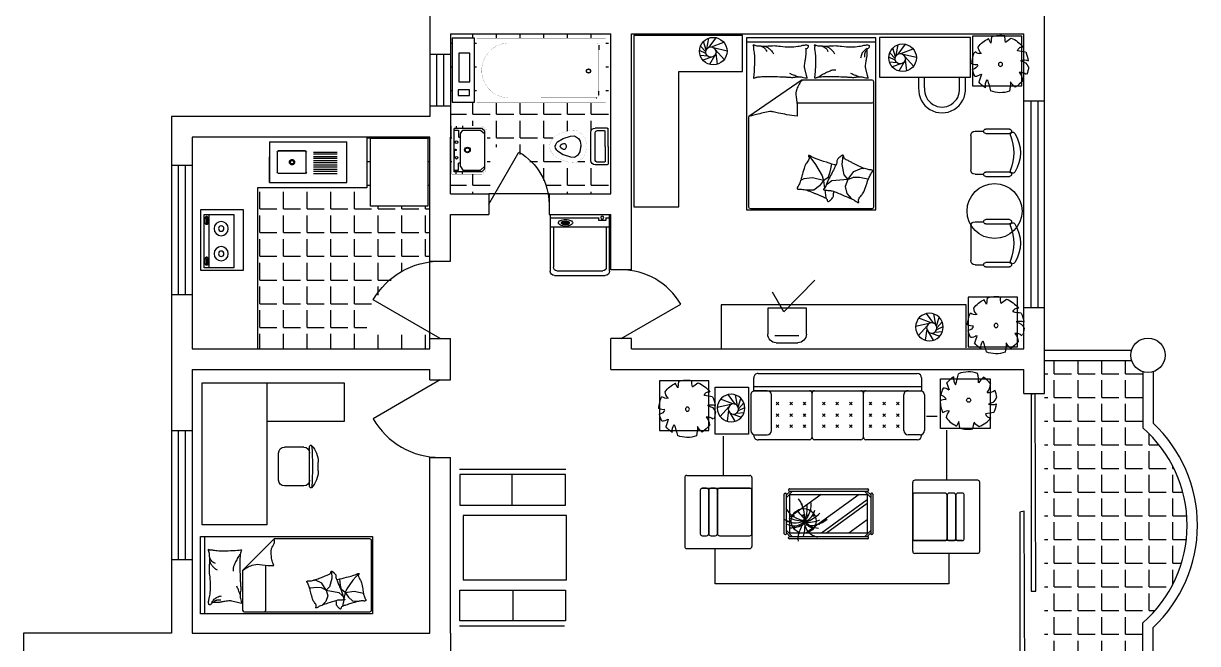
# Model space of a CAD drawing. Header units: millimetres. Extents: x 1155 to 52400, y 456 to 37454.
# Drawn here: x 38765 to 52400, y 10236 to 17436 of the extents above; entities that cross this region are included whole.
import ezdxf
from ezdxf.enums import TextEntityAlignment as Align

# ---------------------------------------------------------------- set-up
doc = ezdxf.new("R2010")
doc.units = ezdxf.units.MM
doc.linetypes.add('HIDDEN', pattern=[7.5, 5, -2.5])
for name, color, linetype in [('PUB_WINDW', 7, 'Continuous'), ('STAIR', 2, 'Continuous'), ('TOTHER', 7, 'Continuous'), ('WALL', 255, 'Continuous'), ('WINDOW', 2, 'Continuous')]:
    doc.layers.add(name, color=color, linetype=linetype)
doc.styles.add('DIM_FONT', font='SIMPLEX', dxfattribs={"width": 0.8})
doc.styles.add('SIMPLEX', font='SIMPLEX.SHX')
doc.styles.get("Standard").update_dxf_attribs({"font": 'arial.ttf'})

# ---------------------------------------------------------------- blocks, each defined once
blk = doc.blocks.new('_DBLK')
blk.add_line((-0.5, 0), (0, -0.866))
blk.add_arc((-0.5, 0), 1, 300, 0)
at = {"style": 'SIMPLEX', "flags": 9}
blk.add_attdef('A', text='', height=1, dxfattribs=at).set_placement((0, 1.5), align=Align.MIDDLE)
blk = doc.blocks.new('M_E4')
for p, q in [((670, -80), (670, -137)), ((670, -86), (670, -97)), ((670, -663), (670, -614))]:
    blk.add_line(p, q)
at = {"const_width": 1.5}
for points in [[(-750, -750), (-750, 0)], [(-750, 0), (750, 0)], [(750, 0), (750, -750)], [(608, -56), (640, -56)], [(670, -90), (670, -656)], [(670, -663), (670, -655)], [(750, -750), (-750, -750)]]:
    blk.add_lwpolyline(points, dxfattribs=at)
for points in [[(-399, -56, 0.930688), (-388, -693, 0.930688)], [(670, -86, 0.414214), (640, -56, 0.414214)], [(670, -90, 0.041784), (670, -85, 0.412615)], [(640, -693, 0.414214), (670, -663, 0.414214)]]:
    blk.add_lwpolyline(points, format="xyb", dxfattribs=at)
at = {"const_width": 1.5, "flags": 128}
for points in [[(-399, -56), (608, -56)], [(-399, -694), (645, -692)]]:
    blk.add_lwpolyline(points, dxfattribs=at)
for radius in [25, 23]:
    blk.add_circle((550, -381), radius)
blk.add_arc((640, -663), 30, 270, 280.176)
at = {"width": 0.8, "flags": 9}
for tag in ['XSIZE', 'YSIZE']:
    blk.add_attdef(tag, (0, 0), '', height=0.5, dxfattribs=at)
blk = doc.blocks.new('M_C20')
at = {"linetype": 'Continuous'}
for p, q in [((-636, 913), (584, 913)), ((-14, 851), (-14, 502)), ((-26, -493), (-26, -842)), ((-636, -904), (596, -904))]:
    blk.add_line(p, q, dxfattribs=at)
for points in [[(-633, 856), (-633, 500), (592, 500), (592, 856)], [(-593, -368), (-593, 382), (607, 382), (607, -368)], [(-633, -842), (-633, -487), (592, -487), (592, -842)]]:
    blk.add_lwpolyline(points, close=True, dxfattribs=at)
at = {"width": 0.8, "flags": 9}
for tag in ['XSIZE', 'YSIZE']:
    blk.add_attdef(tag, (0, 0), '', height=0.5, dxfattribs=at)
blk = doc.blocks.new('M_C55HKH')
for p, q in [((0, -52), (900, -52)), ((26, -509), (26, -1968)), ((503, -489), (46, -489)), ((503, -489), (872, -858)), ((46, -761), (564, -761)), ((872, -1968), (872, -858)), ((299, -1273), (295, -1270)), ((307, -1352), (299, -1273)), ((305, -1407), (307, -1352)), ((357, -1410), (393, -1337)), ((393, -1337), (392, -1318)), ((146, -1456), (100, -1409)), ((211, -1478), (146, -1456)), ((278, -1459), (211, -1478)), ((278, -1459), (251, -1606)), ((278, -1459), (305, -1407)), ((278, -1459), (357, -1410)), ((317, -1498), (278, -1459)), ((412, -1527), (317, -1498)), ((251, -1606), (219, -1643)), ((286, -1639), (333, -1628)), ((333, -1628), (405, -1618)), ((495, -1523), (412, -1527)), ((163, -1664), (89, -1649)), ((154, -1766), (147, -1841)), ((196, -1718), (154, -1766)), ((249, -1682), (175, -1667)), ((249, -1682), (196, -1718)), ((219, -1643), (211, -1652)), ((249, -1682), (286, -1639)), ((249, -1682), (266, -1787)), ((292, -1700), (249, -1682)), ((391, -1769), (292, -1700)), ((469, -1839), (391, -1769)), ((266, -1787), (243, -1892)), ((46, -1988), (852, -1988))]:
    blk.add_line(p, q)
blk.add_lwpolyline([(0, -2000), (0, 0), (900, 0), (900, -2000)], close=True)
for points in [[(135, -134, -0.263368), (107, -115, -0.494818), (116, -96, -0.049225), (134, -94, -0.036831), (158, -96, -0.031893), (196, -104, 0.035782), (230, -111, 0.032941), (319, -117, 0.026564), (430, -111, 0.017905), (468, -106, -0.033397), (488, -104, -0.03204), (525, -104, 0.018442), (590, -107, 0.010837), (654, -107, 0.014624), (702, -104, 0.111249), (725, -96, -0.153708), (742, -92, -0.076444), (749, -94, -0.215512), (751, -96, -0.585858), (748, -99, 0.363489), (744, -102, 0.191716), (743, -113, -0.129675), (745, -130, -0.01735), (742, -147, 0.019326), (740, -162, 0.018818), (733, -230, 0.021828), (732, -289, 0.006204), (734, -323, 0.001963), (740, -430, 0.028341), (744, -466, -0.117014), (744, -475, -0.36606), (742, -476, -0.03973), (728, -473, -0.048309), (715, -468, 0.062981), (704, -464, 0.04058), (681, -461, 0.014345), (614, -458, 0.005484), (488, -459, 0.007153), (392, -462, 0.008762), (350, -465, -0.008153), (304, -468, -0.06251), (247, -463, 0.078669), (201, -461, 0.047825), (179, -466, -0.034494), (148, -473, -0.023571), (123, -476, -0.510228), (122, -475), (129, -445), (150, -363, 0.073041), (152, -343, 0.023305), (146, -282, 0.018299), (142, -259, -0.01097), (135, -221, -0.042281), (132, -187, -0.027201), (135, -133)], [(135, -134, -0.077379), (170, -159, -0.077379), (195, -194, -0.047525), (205, -218, -0.047525), (210, -244)], [(609, -107, 0.027842), (585, -118, 0.048685), (573, -126, 0.023666), (545, -150, 0.031223), (526, -171, 0.046801), (521, -179, 0.023191), (513, -196)], [(691, -102, 0.088153), (656, -105, 0.088153), (625, -120, 0.077547), (604, -142, 0.077547), (590, -169)], [(133, -150, -0.05369), (148, -163, -0.070312), (156, -175, -0.015448), (159, -183, -0.013244), (163, -194, -0.082127), (166, -212, -0.064164), (163, -235)], [(695, -462, 0.016108), (656, -436, 0.024599), (629, -421, 0.009477), (580, -397, 0.015937), (550, -385, 0.072521), (534, -381, 0.033339), (498, -381)], [(225, -460, 0.009729), (253, -451, 0.009729), (280, -441, 0.007971), (301, -432, 0.007971), (323, -423)], [(503, -489, -0.085272), (566, -599, -0.124044), (575, -686), (562, -782), (563, -854)], [(563, -854, -0.027362), (602, -838, -0.040834), (629, -830, -0.038441), (717, -821, -0.076528), (761, -826, -0.103649), (788, -840, 0.093398), (818, -857, 0.072727), (841, -861, 0.052315), (872, -858)], [(400, -1581, 0.025626), (402, -1591, 0.0108), (426, -1697, 0.00456), (445, -1769, 0.01125), (454, -1797, 0.069394), (462, -1813, -0.079756), (468, -1827, -0.106399), (469, -1839, -0.328642), (466, -1842, -0.299547), (461, -1840, 0.189917), (454, -1835, 0.033518), (446, -1833, 0.075627), (442, -1833, 0.053489), (436, -1835, 0.017838), (418, -1843, 0.038394), (397, -1855, -0.059529), (384, -1862, -0.035943), (362, -1869, -0.011245), (291, -1884, -0.006203), (259, -1889, 0.010783), (241, -1893, 0.019485), (230, -1895, 0.005062), (188, -1908, 0.101392), (167, -1919, -0.223768), (156, -1922, -0.25558), (153, -1920, -0.081563), (150, -1907, -0.071805), (151, -1893, 0.069985), (152, -1879, 0.03546), (145, -1831, 0.029432), (130, -1774, 0.001554), (121, -1746, -0.00152), (112, -1718, -0.004735), (102, -1689, 0.00382), (91, -1653, 0.296001), (66, -1634, -0.649774), (61, -1616, -0.02319), (65, -1613, 0.0288), (68, -1610, 0.005727), (73, -1605, -0.004358), (80, -1599, -0.027528), (94, -1586, -0.046214), (104, -1580, -0.194121), (117, -1579, 0.133719), (137, -1580, 0.005779), (155, -1575, 0.008882)]]:
    blk.add_lwpolyline(points, format="xyb")
blk.add_lwpolyline([(345, -1251, 0.101392), (366, -1238, -0.223768), (377, -1234, -0.25558), (380, -1236, -0.081563), (384, -1249, -0.071805), (384, -1263, 0.069985), (384, -1277, 0.03546), (394, -1324, 0.029432), (414, -1380, 0.001554), (425, -1407, -0.00152), (437, -1434, -0.004735), (448, -1462, 0.00382), (462, -1497, 0.296001), (488, -1515, -0.649774), (495, -1532, -0.02319), (491, -1536, 0.0288), (488, -1539, 0.005727), (484, -1544, -0.004358), (478, -1551, -0.027528), (464, -1564, -0.046214), (455, -1571, -0.194121), (442, -1573, 0.133719), (422, -1574, 0.011505), (387, -1586, 0.008882), (343, -1604, 0.012426), (286, -1629, -0.033612), (264, -1637), (218, -1652), (182, -1663, 0.224341), (170, -1674, -0.722772), (163, -1673, -0.103513), (163, -1670, 0.053465), (163, -1664, 0.030109), (161, -1646, -0.031436), (159, -1628, -0.05324), (160, -1616, 0.05518), (161, -1604, 0.056271), (157, -1583, 0.0108), (124, -1480, 0.00456), (100, -1409, 0.01125), (89, -1381, 0.069394), (80, -1366, -0.079756), (73, -1353, -0.106399), (71, -1341, -0.328642), (74, -1338, -0.299547), (79, -1340, 0.189917), (86, -1344, 0.033518), (94, -1345, 0.075627), (98, -1345, 0.053489), (104, -1343, 0.017838), (122, -1333, 0.038394), (141, -1319, -0.059529), (154, -1311, -0.035943), (175, -1303, -0.011245), (245, -1283, -0.006203), (276, -1275, 0.010783), (295, -1270, 0.019485), (305, -1266, 0.005062)], format="xyb", close=True)
for centre, start, end in [((46, -509), 90, 180), ((46, -741), 180, 270), ((46, -1968), 180, 270), ((852, -1968), 270, 0)]:
    blk.add_arc(centre, 20, start, end)
at = {"style": 'DIM_FONT', "width": 0.8, "flags": 9}
for tag in ['XSIZE', 'YSIZE']:
    blk.add_attdef(tag, (0, 0), '', height=0.5, dxfattribs=at)
blk = doc.blocks.new('M_C36OAK')
for p, q in [((-447, 1650), (-447, 750)), ((3, 1650), (-447, 1650)), ((3, 750), (3, 1650)), ((-1199, 1247), (-739, 1247)), ((-1019, 1347), (-920, 1347)), ((-1194, 1180), (-1194, 955)), ((-744, 1180), (-744, 955)), ((-1127, 887), (-812, 887)), ((-1647, 750), (-1647, 0)), ((3, 750), (-1647, 750)), ((3, 0), (3, 750)), ((-1647, 0), (3, 0))]:
    blk.add_line(p, q)
for centre, radius, start, end in [((-1208, 1263), 10, 130.7265, 202.67), ((-1199, 1267), 20, 202.67, 270), ((-1009, 1032), 316, 91.7651, 130.7265), ((-969, -1431), 2713, 84.8023, 95.1977), ((-1127, 1180), 67.5, 90, 180), ((-929, 1032), 316, 49.2735, 88.2349), ((-812, 1180), 67.5, 0, 90), ((-739, 1267), 20, 270, 337.33), ((-730, 1263), 10, 337.33, 49.2735), ((-1127, 955), 67.5, 180, 270), ((-812, 955), 67.5, 270, 0)]:
    blk.add_arc(centre, radius, start, end)
at = {"width": 0.8, "flags": 9}
for tag in ['XSIZE', 'YSIZE']:
    blk.add_attdef(tag, (0, 0), '', height=0.5, dxfattribs=at)
blk = doc.blocks.new('_WBLK')
for p, q in [((-0.5, 0.5), (0.5, 0.5)), ((0.5, 0.1667), (-0.5, 0.1667)), ((0.5, -0.1667), (-0.5, -0.1667)), ((-0.5, -0.5), (0.5, -0.5))]:
    blk.add_line(p, q)
at = {"style": 'SIMPLEX', "flags": 9}
blk.add_attdef('A', text='', height=1, dxfattribs=at).set_placement((0, 1.5), align=Align.MIDDLE)
blk = doc.blocks.new('M_E19')
for p, q in [((-323, -113), (-323, -456)), ((299, -113), (-323, -113)), ((299, -456), (299, -113)), ((-323, -400), (299, -400)), ((-323, -456), (299, -456)), ((-291, -422), (-291, -434)), ((-216, -432), (-280, -432)), ((-280, -432), (-280, -448)), ((-280, -448), (-216, -448)), ((-216, -448), (-216, -432)), ((-199, -423), (-199, -434)), ((182, -422), (182, -434)), ((193, -432), (193, -448)), ((257, -432), (193, -432)), ((193, -448), (257, -448)), ((257, -448), (257, -432)), ((274, -423), (274, -434))]:
    blk.add_line(p, q)
for points in [[(-199, -423, 0.259034), (-201, -420, 0.076276), (-213, -415, 0.036515), (-226, -412, 0.026615), (-245, -411, 0.026615), (-264, -412, 0.036515), (-277, -415, 0.076276), (-289, -420, 0.259034), (-291, -423, 0.078462), (-291, -424, 0.056762)], [(-199, -434, 0.259034), (-201, -430, 0.076276), (-213, -425, 0.036515), (-226, -423, 0.026615), (-245, -422, 0.026615), (-264, -423, 0.036515), (-277, -425, 0.076276), (-289, -430, 0.259034), (-291, -434, 0.259034), (-289, -437, 0.056762), (-280, -441, 0.036515)], [(-216, -443, 0.008736), (-213, -442, 0.076276), (-201, -437, 0.259034), (-199, -434, 0.259034)], [(274, -423, 0.259034), (272, -420, 0.076276), (260, -415, 0.036515), (247, -412, 0.026615), (228, -411, 0.026615), (209, -412, 0.036515), (196, -415, 0.076276), (184, -420, 0.259034), (182, -423, 0.078462), (182, -424, 0.056762)], [(274, -434, 0.259034), (272, -430, 0.076276), (260, -425, 0.036515), (247, -423, 0.026615), (228, -422, 0.026615), (209, -423, 0.036515), (196, -425, 0.076276), (184, -430, 0.259034), (182, -434, 0.259034), (184, -437, 0.056762), (193, -441, 0.036515)], [(257, -443, 0.008736), (260, -442, 0.076276), (272, -437, 0.259034), (274, -434, 0.259034)]]:
    blk.add_lwpolyline(points, format="xyb")
at = {"layer": 'TOTHER', "linetype": 'Continuous'}
for p, q in [((-350, 0), (350, 0)), ((-350, -500), (-350, 0)), ((350, 0), (350, -500)), ((350, -500), (-350, -500))]:
    blk.add_line(p, q, dxfattribs=at)
for centre, radius in [((-158, -259), 82.5), ((-158, -259), 31.6), ((134, -259), 82.5), ((134, -259), 31.6)]:
    blk.add_circle(centre, radius, dxfattribs=at)
at = {"width": 0.8, "flags": 9}
for tag in ['XSIZE', 'YSIZE']:
    blk.add_attdef(tag, (0, 0), '', height=0.5, dxfattribs=at)
blk = doc.blocks.new('M_E0')
for p, q in [((-279, -123), (-251, -123)), ((-277, -51), (-251, -51)), ((-251, -26), (251, -26)), ((-251, -349), (-251, -26)), ((-232, -26), (-232, -79)), ((-232, -79), (-154, -79)), ((-191, -100), (-232, -127)), ((-232, -127), (-232, -335)), ((-191, -100), (189, -100)), ((-149, -84), (-149, -100)), ((0, -26), (-90, -26)), ((-90, -26), (90, -26)), ((148, -84), (148, -100)), ((232, -79), (153, -79)), ((192, -101), (232, -127)), ((232, -26), (232, -79)), ((232, -127), (232, -335)), ((251, -349), (251, -26)), ((279, -51), (253, -51)), ((281, -123), (253, -123)), ((-221, -381), (-251, -349)), ((-232, -335), (-191, -381)), ((222, -381), (-221, -381)), ((232, -335), (191, -381)), ((222, -381), (251, -349))]:
    blk.add_line(p, q)
at = {"const_width": 1.5}
for points in [[(-280, 0), (-280, -350)], [(-280, 0), (280, 0)], [(280, 0), (280, -350)], [(-280, -350), (-230, -410)], [(280, -350), (230, -410)], [(-230, -410), (230, -410)]]:
    blk.add_lwpolyline(points, dxfattribs=at)
for centre, radius in [((-89, -56), 15), ((1, -44), 8), ((91, -54), 15), ((1, -182), 33.1), ((1, -182), 24.9)]:
    blk.add_circle(centre, radius)
for centre, start, end in [((-154, -84), 0, 90), ((153, -84), 90, 180), ((189, -105), 57.2444, 90)]:
    blk.add_arc(centre, 5, start, end)
at = {"width": 0.8, "flags": 9}
for tag in ['XSIZE', 'YSIZE']:
    blk.add_attdef(tag, (0, 0), '', height=0.5, dxfattribs=at)
blk = doc.blocks.new('M_E16')
for p, q in [((-359, -351), (-359, -119)), ((-347, -107), (-34, -107)), ((-22, -119), (-22, -351)), ((63, -103), (336, -103)), ((63, -132), (336, -132)), ((63, -153), (336, -153)), ((63, -182), (336, -182)), ((63, -203), (336, -203)), ((63, -232), (336, -232)), ((63, -253), (336, -253)), ((-34, -363), (-347, -363)), ((63, -282), (336, -282)), ((63, -303), (336, -303)), ((63, -332), (336, -332)), ((63, -353), (336, -353))]:
    blk.add_line(p, q)
for points, const_width in [([(-353, -95), (-370, -113)], 1.91), ([(-370, -357), (-370, -113)], 2), ([(-353, -95), (-28, -95)], 1.8), ([(-10, -113), (-28, -95)], 1.91), ([(-10, -113), (-10, -357)], 2), ([(-370, -357), (-353, -375)], 1.91), ([(-28, -375), (-353, -375)], 1.8), ([(-28, -375), (-10, -357)], 1.91)]:
    blk.add_lwpolyline(points, dxfattribs=dict(const_width=const_width))
for points in [[(-347, -107), (-351, -108), (-354, -110), (-357, -113), (-358, -117), (-359, -119)], [(-22, -119), (-23, -115), (-25, -111), (-28, -109), (-32, -107), (-34, -107)], [(-216, -235), (-215, -245), (-209, -255), (-202, -261), (-192, -265), (-182, -265), (-172, -261), (-164, -255), (-159, -245), (-157, -235), (-159, -225), (-164, -215), (-172, -209), (-182, -205), (-192, -205), (-202, -209), (-209, -215), (-215, -225), (-216, -235)], [(-206, -235), (-205, -242), (-201, -248), (-196, -252), (-190, -254), (-183, -254), (-177, -252), (-172, -248), (-169, -242), (-168, -235), (-169, -228), (-172, -222), (-177, -218), (-183, -215), (-190, -215), (-196, -218), (-201, -222), (-205, -228), (-206, -235)], [(-359, -351), (-358, -355), (-356, -358), (-353, -361), (-349, -363), (-347, -363)], [(-34, -363), (-30, -362), (-26, -360), (-24, -357), (-22, -353), (-22, -351)]]:
    blk.add_lwpolyline(points)
at = {"layer": 'TOTHER', "linetype": 'Continuous'}
for p, q in [((-450, 0), (450, 0)), ((-450, -471), (-450, 0)), ((450, 0), (450, -471)), ((-450, -471), (450, -471))]:
    blk.add_line(p, q, dxfattribs=at)
at = {"layer": 'TOTHER', "linetype": 'HIDDEN'}
blk.add_line((-450, 0), (-450, -300), dxfattribs=at)
at = {"width": 0.8, "flags": 9}
for tag in ['XSIZE', 'YSIZE']:
    blk.add_attdef(tag, (0, 0), '', height=0.5, dxfattribs=at)
blk = doc.blocks.new('M_C4')
for p, q in [((0, -150), (0, 150)), ((363, 169), (84, 169)), ((100, 250), (350, 250)), ((450, 150), (450, -150)), ((187, -107), (57, -336)), ((187, -107), (547, -475)), ((450, -150), (0, -150))]:
    blk.add_line(p, q)
for centre, start, end in [((100, 150), 90, 180), ((350, 150), 0, 90)]:
    blk.add_arc(centre, 100, start, end)
at = {"flags": 9}
for tag in ['XSIZE', 'YSIZE']:
    blk.add_attdef(tag, (0, 0), '', height=0.5, dxfattribs=at)
at = {"width": 0.8, "flags": 9}
for tag in ['YSIZE', 'XSIZE', 'XSIZE', 'YSIZE']:
    blk.add_attdef(tag, (225, -150), '', height=0.5, dxfattribs=at)
blk = doc.blocks.new('M_C56KIS')
for p, q in [((62, 318), (72, 242)), ((72, 242), (101, 299)), ((101, 299), (101, 299))]:
    blk.add_line(p, q)
blk.add_lwpolyline([(294, 325), (294, -275), (-306, -275), (-306, 325)], close=True)
blk.add_circle((-46, -16), 24.7)
for centre, radius, start, end in [((-46, -12), 340, 112.0103, 142.6392), ((-371, -22), 380, 45.9782, 58.5315), ((-666, 365), 570, 348.5728, 356.6649), ((-46, -12), 348, 72.0426, 98.475), ((-46, -12), 341, 37.2751, 64.8245), ((-402, 850), 718, 274.1465, 282.1238), ((-307, 139), 56.5, 8.941, 100.0107), ((82, 215), 145, 319.7203, 351.7151), ((-277, -88), 115, 97.3912, 159.6952), ((-332, -105), 143, 71.8009, 110.5991), ((-46, -12), 338, 154.3498, 173.0356), ((207, 198), 84.2, 254.8555, 310.96), ((-46, -12), 345, 0.5321, 25.5856), ((-46, -12), 342, 185.9236, 201.5277), ((-287, -214), 106, 81.8314, 131.8278), ((-119, -230), 194, 141.6582, 174.3093), ((1199, 167), 1058, 196.6397, 201.9099), ((262, -63), 99.6, 227.0454, 270.9651), ((241, 102), 125, 263.2775, 297.8128), ((333, 45), 131, 215.3868, 249.7411), ((-46, -12), 344, 334.0767, 348.9021), ((-46, -12), 333, 216.594, 237.4464), ((-456, -26), 353, 310.8536, 325.193), ((259, -243), 425, 177.9455, 193.2146), ((1320, -611), 1274, 161.2865, 167.5451), ((-13, -284), 151, 354.7323, 32.8544), ((-46, -12), 339, 302.6098, 320.6752), ((-46, -12), 346, 251.5307, 290.63)]:
    blk.add_arc(centre, radius, start, end)
at = {"style": 'DIM_FONT', "width": 0.8, "flags": 9}
for tag in ['XSIZE', 'YSIZE']:
    blk.add_attdef(tag, (0, 0), '', height=0.5, dxfattribs=at)
blk = doc.blocks.new('M_C46QQU')
for p, q in [((-975, 711), (-975, 720)), ((-958, 711), (-818, 711)), ((-925, 770), (-327, 770)), ((-298, 740), (-298, 230)), ((-269, 770), (269, 770)), ((298, 740), (298, 230)), ((327, 770), (925, 770)), ((958, 711), (818, 711)), ((975, 711), (975, 720)), ((-1008, 250), (-1008, 661)), ((-768, 661), (-768, 250)), ((-713, 627), (-683, 597)), ((-683, 627), (-713, 597)), ((-556, 627), (-526, 597)), ((-526, 627), (-556, 597)), ((-398, 627), (-368, 597)), ((-368, 627), (-398, 597)), ((-138, 627), (-168, 597)), ((-168, 627), (-138, 597)), ((20, 627), (-11, 597)), ((-11, 627), (20, 597)), ((177, 627), (147, 597)), ((147, 627), (177, 597)), ((368, 627), (398, 597)), ((398, 627), (368, 597)), ((526, 627), (556, 597)), ((556, 627), (526, 597)), ((683, 627), (713, 597)), ((713, 627), (683, 597)), ((768, 661), (768, 250)), ((1008, 250), (1008, 661)), ((-713, 500), (-683, 469)), ((-683, 500), (-713, 469)), ((-556, 500), (-526, 469)), ((-526, 500), (-556, 469)), ((-398, 500), (-368, 469)), ((-368, 500), (-398, 469)), ((-138, 500), (-168, 469)), ((-168, 500), (-138, 469)), ((20, 500), (-11, 469)), ((-11, 500), (20, 469)), ((177, 500), (147, 469)), ((147, 500), (177, 469)), ((368, 500), (398, 469)), ((398, 500), (368, 469)), ((526, 500), (556, 469)), ((556, 500), (526, 469)), ((683, 500), (713, 469)), ((713, 500), (683, 469)), ((-713, 363), (-683, 332)), ((-683, 363), (-713, 332)), ((-526, 363), (-556, 332)), ((-556, 363), (-526, 332)), ((-398, 363), (-368, 332)), ((-368, 363), (-398, 332)), ((-138, 363), (-168, 332)), ((-168, 363), (-138, 332)), ((-11, 363), (20, 332)), ((20, 363), (-11, 332)), ((177, 363), (147, 332)), ((147, 363), (177, 332)), ((368, 363), (398, 332)), ((398, 363), (368, 332)), ((556, 363), (526, 332)), ((526, 363), (556, 332)), ((683, 363), (713, 332)), ((713, 363), (683, 332)), ((-975, 50), (-975, 203)), ((975, 200), (-975, 200)), ((975, 150), (-975, 150)), ((-818, 200), (-958, 200)), ((818, 200), (958, 200)), ((975, 200), (975, 50)), ((925, 0), (-925, 0))]:
    blk.add_line(p, q)
for centre, radius, start, end in [((-958, 661), 50, 90, 180), ((-925, 720), 50, 90, 180), ((-818, 661), 50, 0, 90), ((-328, 740), 30, 360, 90), ((-268, 740), 30, 90, 180), ((268, 740), 30, 0, 90), ((328, 740), 30, 90, 180), ((818, 661), 50, 90, 180), ((925, 720), 50, 360, 90), ((958, 661), 50, 0, 90), ((-958, 250), 50, 180, 270), ((-818, 250), 50, 270, 0), ((-328, 230), 30, 270, 0), ((-268, 230), 30, 180, 270), ((268, 230), 30, 270, 360), ((328, 230), 30, 180, 270), ((818, 250), 50, 180, 270), ((958, 250), 50, 270, 0), ((-925, 50), 50, 180, 270), ((925, 50), 50, 270, 0)]:
    blk.add_arc(centre, radius, start, end)
at = {"style": 'DIM_FONT', "width": 0.8, "flags": 9}
for tag in ['XSIZE', 'YSIZE']:
    blk.add_attdef(tag, (0, 0), '', height=0.5, dxfattribs=at)
blk = doc.blocks.new('M_C57NTX')
for p, q in [((-446, 283), (-446, 278)), ((-436, 293), (473, 293)), ((483, 283), (483, 278)), ((-496, -226), (-496, 233)), ((-486, 243), (-481, 243)), ((-427, 268), (-471, 224)), ((-399, 268), (-471, 196)), ((-471, -226), (-471, 233)), ((-436, 268), (473, 268)), ((-431, 72), (-217, 228)), ((-431, -116), (43, 228)), ((-431, -159), (102, 228)), ((-336, -222), (283, 228)), ((436, 268), (509, 196)), ((465, 268), (509, 224)), ((509, 233), (509, -226)), ((524, 243), (519, 243)), ((534, 233), (534, -226)), ((106, -222), (469, 42)), ((-486, -236), (-481, -236)), ((-399, -262), (-471, -189)), ((-427, -262), (-471, -218)), ((-446, -277), (-446, -272)), ((473, -262), (-436, -262)), ((436, -262), (509, -189)), ((465, -262), (509, -218)), ((483, -277), (483, -272)), ((524, -236), (519, -236)), ((473, -287), (-436, -287))]:
    blk.add_line(p, q)
blk.add_lwpolyline([(-431, -222), (-431, 228), (469, 228), (469, -222)], close=True)
at = {"const_width": 12}
for points in [[(225, 150, 1), (237, 150, 1)], [(253, 126, 1), (265, 126, 1)], [(409, 163, 1), (421, 163, 1)], [(123, 120, 1), (135, 120, 1)], [(189, 24, 1), (201, 24, 1)], [(264, 18, 1), (276, 18, 1)], [(277, 84, 1), (289, 84, 1)], [(288, 107, 1), (300, 107, 1)], [(294, 93, 1), (306, 93, 1)], [(297, 74, 1), (309, 74, 1)], [(305, 18, 1), (317, 18, 1)], [(308, 87, 1), (320, 87, 1)], [(418, 27, 1), (430, 27, 1)], [(486, 90, 1), (498, 90, 1)], [(220, -38, 1), (232, -38, 1)], [(324, -108, 1), (336, -108, 1)]]:
    blk.add_lwpolyline(points, format="xyb", close=True, dxfattribs=at)
blk.add_circle((308, 86), 144)
for centre, radius, start, end in [((-436, 283), 10, 90, 180), ((-436, 278), 10, 180, 270), ((156, 293), 219, 342.9456, 6.4814), ((473, 283), 10, 0, 90), ((473, 278), 10, 270, 0), ((-486, 233), 10, 90, 180), ((-481, 233), 10, 0, 90), ((110, -88), 259, 48.7581, 83.8624), ((109, 83), 193, 6.9904, 78.0284), ((176, 42), 126, 28.8901, 78.4579), ((781, 125), 490, 163.8561, 179.1105), ((-395, 504), 810, 328.9873, 340.361), ((421, -27), 169, 62.9909, 135.9102), ((448, -69), 233, 85.8741, 126.9558), ((519, 233), 10, 90, 180), ((524, 233), 10, 0, 90), ((228, -157), 293, 78.5516, 130.9815), ((280, -402), 502, 88.3286, 108.729), ((344, -194), 291, 103.0452, 139.7766), ((364, -84), 190, 114.0956, 166.2953), ((482, -98), 260, 134.4861, 189.3762), ((613, -62), 346, 155.0888, 185.9637), ((267, -555), 642, 70.5249, 87.8244), ((624, 28), 325, 171.2496, 218.2333), ((404, -128), 234, 53.3231, 115.7633), ((-1013, -1156), 1790, 39.0488, 42.6799), ((269, -208), 287, 31.315, 82.1378), ((-486, -226), 10, 180, 270), ((-481, -226), 10, 270, 0), ((-436, -272), 10, 90, 180), ((473, -272), 10, 0, 90), ((519, -226), 10, 180, 270), ((524, -226), 10, 270, 0), ((-436, -277), 10, 180, 270), ((473, -277), 10, 270, 0)]:
    blk.add_arc(centre, radius, start, end)
at = {"style": 'DIM_FONT', "width": 0.8, "flags": 9}
for tag in ['XSIZE', 'YSIZE']:
    blk.add_attdef(tag, (0, 0), '', height=0.5, dxfattribs=at)
blk = doc.blocks.new('M_C33SQR')
for p, q in [((-433, 755), (-433, 25)), ((392, 780), (-408, 780)), ((417, 755), (417, 25)), ((242, 600), (-258, 600)), ((267, 575), (267, 0)), ((392, 0), (-408, 0))]:
    blk.add_line(p, q)
for points in [[(242, 600), (-258, 600, 0.414214), (-283, 575), (-283, 525, 0.414214), (-258, 500), (242, 500, 0.414214), (267, 525), (267, 575, 0.414214)], [(242, 500), (-258, 500, 0.414214), (-283, 475), (-283, 425, 0.414214), (-258, 400), (242, 400, 0.414214), (267, 425), (267, 475, 0.414214)], [(242, 400), (-258, 400, 0.414214), (-283, 375), (-283, 25, 0.414214), (-258, 0), (242, 0, 0.414214), (267, 25), (267, 375, 0.414214)]]:
    blk.add_lwpolyline(points, format="xyb", close=True)
for centre, start, end in [((-408, 755), 90, 180), ((392, 755), 0, 90), ((242, 575), 0, 90), ((-408, 25), 180, 270), ((392, 25), 270, 0)]:
    blk.add_arc(centre, 25, start, end)
at = {"width": 0.8, "flags": 9}
for tag in ['XSIZE', 'YSIZE']:
    blk.add_attdef(tag, (0, 0), '', height=0.5, dxfattribs=at)
blk = doc.blocks.new('M_C5')
for p, q in [((-60, 63), (-50, 152)), ((-28, 86), (7, 160)), ((-9, 88), (59, 149)), ((-54, -14), (-154, 45)), ((-71, 21), (-106, 120)), ((12, 83), (112, 114)), ((26, 75), (152, 50)), ((42, 53), (156, -35)), ((48, 21), (102, -123)), ((-26, -30), (-153, -47)), ((14, -26), (-99, -126)), ((41, -2), (5, -160))]:
    blk.add_line(p, q)
for centre, radius in [((0, 0), 160), ((-11, 28), 60)]:
    blk.add_circle(centre, radius)
at = {"width": 0.8, "flags": 9}
for tag in ['XSIZE', 'YSIZE']:
    blk.add_attdef(tag, (0, 0), '', height=0.5, dxfattribs=at)
blk = doc.blocks.new('M_C54TQD')
for p, q in [((0, -52), (1500, -52)), ((26, -509), (26, -1968)), ((853, -489), (46, -489)), ((853, -489), (1472, -916)), ((46, -761), (915, -761)), ((1472, -1968), (1472, -916)), ((395, -1471), (369, -1593)), ((381, -1368), (395, -1471)), ((528, -1559), (509, -1470)), ((698, -1472), (623, -1603)), ((778, -1368), (698, -1472)), ((188, -1621), (90, -1638)), ((161, -1514), (137, -1518)), ((255, -1552), (161, -1514)), ((257, -1618), (188, -1621)), ((324, -1645), (255, -1552)), ((324, -1645), (257, -1618)), ((369, -1593), (324, -1645)), ((548, -1617), (528, -1559)), ((605, -1658), (548, -1617)), ((623, -1603), (605, -1658)), ((605, -1658), (734, -1626)), ((734, -1626), (837, -1640)), ((90, -1638), (87, -1645)), ((324, -1645), (510, -1664)), ((324, -1645), (355, -1728)), ((355, -1728), (335, -1810)), ((510, -1664), (560, -1700)), ((560, -1700), (572, -1709)), ((592, -1767), (580, -1861)), ((605, -1658), (594, -1752)), ((605, -1658), (655, -1721)), ((655, -1721), (720, -1769)), ((720, -1769), (813, -1769)), ((837, -1640), (873, -1660)), ((335, -1810), (281, -1873)), ((46, -1988), (1452, -1988))]:
    blk.add_line(p, q)
blk.add_lwpolyline([(0, -2000), (0, 0), (1500, 0), (1500, -2000)], close=True)
for points in [[(101, -127, -0.263368), (73, -108, -0.494818), (82, -89, -0.049225), (100, -88, -0.036831), (124, -89, -0.031893), (161, -97, 0.035782), (195, -104, 0.032941), (285, -110, 0.026564), (396, -104, 0.017905), (434, -99, -0.033397), (454, -97, -0.03204), (491, -97, 0.018442), (555, -101, 0.010837), (620, -100, 0.014624), (668, -97, 0.111249), (691, -89, -0.153708), (708, -86, -0.076444), (715, -87, -0.215512), (717, -89, -0.585858), (714, -92, 0.363489), (709, -95, 0.191716), (709, -106, -0.129675), (711, -123, -0.01735), (708, -140, 0.019326), (706, -155, 0.018818), (699, -223, 0.021828), (698, -283, 0.006204), (700, -316, 0.001963), (706, -423, 0.028341), (710, -459, -0.117014), (709, -468, -0.36606), (708, -469, -0.03973), (694, -466, -0.048309), (681, -461, 0.062981), (670, -457, 0.04058), (647, -454, 0.014345), (580, -451, 0.005484), (454, -452, 0.007153), (358, -455, 0.008762), (316, -458, -0.008153), (270, -461, -0.06251), (213, -456, 0.078669), (167, -454, 0.047825), (145, -459, -0.034494), (114, -466, -0.023571), (89, -469, -0.510228), (88, -468), (95, -438), (116, -356, 0.073041), (118, -336, 0.023305), (112, -275, 0.018299), (108, -252, -0.01097), (101, -214, -0.042281), (98, -180, -0.027201), (101, -126)], [(101, -127, -0.077379), (136, -152, -0.077379), (161, -187, -0.047525), (171, -211, -0.047525), (176, -238)], [(575, -101, 0.027842), (551, -111, 0.048685), (539, -119, 0.023666), (511, -144, 0.031223), (492, -164, 0.046801), (486, -172, 0.023191), (478, -189)], [(657, -95, 0.088153), (622, -98, 0.088153), (591, -114, 0.077547), (569, -135, 0.077547), (555, -162)], [(810, -127, -0.263368), (782, -108, -0.494818), (791, -89, -0.049225), (809, -88, -0.036831), (833, -89, -0.031893), (871, -97, 0.035782), (905, -104, 0.032941), (994, -110, 0.026564), (1106, -104, 0.017905), (1143, -99, -0.033397), (1163, -97, -0.03204), (1200, -97, 0.018442), (1265, -101, 0.010837), (1329, -100, 0.014624), (1377, -97, 0.111249), (1400, -89, -0.153708), (1417, -86, -0.076444), (1424, -87, -0.215512), (1426, -89, -0.585858), (1423, -92, 0.363489), (1419, -95, 0.191716), (1419, -106, -0.129675), (1421, -123, -0.01735), (1418, -140, 0.019326), (1415, -155, 0.018818), (1408, -223, 0.021828), (1407, -283, 0.006204), (1409, -316, 0.001963), (1415, -423, 0.028341), (1419, -459, -0.117014), (1419, -468, -0.36606), (1417, -469, -0.03973), (1404, -466, -0.048309), (1390, -461, 0.062981), (1379, -457, 0.04058), (1356, -454, 0.014345), (1289, -451, 0.005484), (1164, -452, 0.007153), (1067, -455, 0.008762), (1025, -458, -0.008153), (979, -461, -0.06251), (922, -456, 0.078669), (877, -454, 0.047825), (854, -459, -0.034494), (823, -466, -0.023571), (798, -469, -0.510228), (797, -468), (805, -438), (825, -356, 0.073041), (827, -336, 0.023305), (821, -275, 0.018299), (817, -252, -0.01097), (810, -214, -0.042281), (807, -180, -0.027201), (810, -126)], [(1284, -101, 0.027842), (1260, -111, 0.048685), (1248, -119, 0.023666), (1220, -144, 0.031223), (1201, -164, 0.046801), (1196, -172, 0.023191), (1188, -189)], [(1366, -95, 0.088153), (1332, -98, 0.088153), (1300, -114, 0.077547), (1279, -135, 0.077547), (1265, -162)], [(99, -143, -0.05369), (114, -156, -0.070312), (122, -168, -0.015448), (125, -177, -0.013244), (129, -187, -0.082127), (132, -205, -0.064164), (129, -228)], [(661, -455, 0.016108), (622, -429, 0.024599), (595, -414, 0.009477), (546, -391, 0.015937), (516, -378, 0.072521), (500, -375, 0.033339), (463, -375)], [(191, -454, 0.009729), (219, -445, 0.009729), (246, -435, 0.007971), (267, -426, 0.007971), (289, -416)], [(853, -489, -0.085272), (917, -599, -0.124044), (926, -686), (912, -782), (914, -912)], [(901, -454, 0.009729), (928, -445, 0.009729), (955, -435, 0.007971), (977, -426, 0.007971), (998, -416)], [(914, -912, 0.007867), (1032, -894, 0.009508), (1128, -876, 0.006616), (1193, -862, -0.023828), (1212, -858, -0.080713), (1230, -859, -0.009591), (1383, -891, -0.013133), (1416, -899, -0.007859), (1472, -916)], [(464, -1480, 0.025626), (476, -1478, 0.0108), (605, -1436, 0.00456), (692, -1405, 0.01125), (727, -1391, 0.069394), (746, -1380, -0.079756), (763, -1371, -0.106399), (778, -1368, -0.328642), (782, -1372, -0.299547), (779, -1378, 0.189917), (774, -1387, 0.033518), (773, -1397, 0.075627), (773, -1402, 0.053489), (776, -1410, 0.017838), (788, -1432, 0.038394), (805, -1456, -0.059529), (816, -1472, -0.035943), (826, -1498, -0.011245), (852, -1585, -0.006203), (862, -1624, 0.010783), (868, -1647, 0.019485), (873, -1660, 0.005062), (892, -1710, 0.101392), (909, -1736, -0.223768), (914, -1749, -0.25558), (911, -1754, -0.081563), (895, -1759, -0.071805), (878, -1759, 0.069985), (861, -1759, 0.03546), (801, -1772, 0.029432), (732, -1797, 0.001554), (699, -1811, -0.00152), (665, -1826, -0.004735), (629, -1840, 0.00382), (586, -1859, 0.296001), (564, -1891, -0.649774), (542, -1900, -0.02319), (538, -1895, 0.0288), (534, -1892, 0.005727), (527, -1886, -0.004358), (519, -1878, -0.027528), (502, -1861, -0.046214), (493, -1850, -0.194121), (490, -1833, 0.133719), (489, -1809, 0.005779), (482, -1787, 0.008882)]]:
    blk.add_lwpolyline(points, format="xyb")
blk.add_lwpolyline([(58, -1583, 0.101392), (40, -1559, -0.223768), (34, -1546, -0.25558), (36, -1541, -0.081563), (52, -1535, -0.071805), (69, -1534, 0.069985), (86, -1532, 0.03546), (145, -1515, 0.029432), (211, -1485, 0.001554), (244, -1468, -0.00152), (276, -1451, -0.004735), (311, -1433, 0.00382), (353, -1412, 0.296001), (372, -1378, -0.649774), (393, -1367, -0.02319), (398, -1372, 0.0288), (402, -1375, 0.005727), (409, -1380, -0.004358), (418, -1387, -0.027528), (436, -1403, -0.046214), (445, -1414, -0.194121), (450, -1430, 0.133719), (453, -1454, 0.011505), (471, -1496, 0.008882), (497, -1550, 0.012426), (535, -1618, -0.033612), (547, -1644), (570, -1701), (588, -1744, 0.224341), (603, -1757, -0.722772), (603, -1766, -0.103513), (599, -1767, 0.053465), (592, -1767, 0.030109), (569, -1772, -0.031436), (547, -1776, -0.05324), (532, -1776, 0.05518), (517, -1777, 0.056271), (492, -1783, 0.0108), (366, -1835, 0.00456), (281, -1873, 0.01125), (247, -1889, 0.069394), (229, -1902, -0.079756), (213, -1912, -0.106399), (199, -1915, -0.328642), (195, -1912, -0.299547), (196, -1906, 0.189917), (201, -1896, 0.033518), (202, -1886, 0.075627), (201, -1882, 0.053489), (197, -1874, 0.017838), (184, -1853, 0.038394), (165, -1830, -0.059529), (153, -1815, -0.035943), (140, -1790, -0.011245), (108, -1705, -0.006203), (95, -1667, 0.010783), (87, -1645, 0.019485), (82, -1632, 0.005062)], format="xyb", close=True)
for centre, start, end in [((46, -509), 90, 180), ((46, -741), 180, 270), ((46, -1968), 180, 270), ((1452, -1968), 270, 0)]:
    blk.add_arc(centre, 20, start, end)
at = {"style": 'DIM_FONT', "width": 0.8, "flags": 9}
for tag in ['XSIZE', 'YSIZE']:
    blk.add_attdef(tag, (0, 0), '', height=0.5, dxfattribs=at)
blk = doc.blocks.new('M_E7')
for p, q in [((-201, 62), (-201, -265)), ((-10, 112), (-151, 112)), ((-150, 61), (-150, -264)), ((-41, 81), (-130, 81)), ((-36, -102), (-36, 76)), ((0, -102), (0, 102)), ((-36, -102), (-36, -279)), ((0, -102), (0, -305)), ((-10, -315), (-151, -315)), ((-41, -284), (-130, -284))]:
    blk.add_line(p, q)
at = {"const_width": 1}
for points in [[(-651, -24), (-637, -1), (-550, 51), (-451, 83), (-371, 88), (-294, 37), (-262, -18), (-252, -84), (-252, -102)], [(-651, -180), (-637, -202), (-550, -254), (-451, -287), (-371, -292), (-294, -240), (-262, -186), (-252, -119), (-252, -102)]]:
    blk.add_lwpolyline(points, dxfattribs=at)
for points in [[(-597, -59), (-590, -49), (-523, -9), (-438, 19), (-389, 22), (-343, -9), (-325, -40), (-317, -89), (-317, -102)], [(-596, -145), (-590, -154), (-523, -194), (-438, -222), (-389, -225), (-343, -194), (-325, -164), (-317, -114), (-317, -102)]]:
    blk.add_lwpolyline(points)
blk.add_lwpolyline([(-644, -15, 0.39866), (-643, -191, 0.39866)], format="xyb", dxfattribs=at)
for centre, radius, start, end in [((-151, 62), 50, 90, 180), ((-130, 61), 20, 90, 180), ((-41, 76), 5, 0, 90), ((-10, 102), 10, 0, 90), ((-551, -102), 62.6, 137.0381, 223.979), ((-511, -114), 47.8, 77.2641, 164.6652), ((-511, -89), 47.8, 195.3348, 282.7359), ((-541, -103), 54.1, 1.1332, 40.3816), ((-541, -101), 54.1, 319.6184, 358.8668), ((-151, -265), 50, 180, 270), ((-130, -264), 20, 180, 270), ((-41, -279), 5, 270, 0), ((-10, -305), 10, 270, 0)]:
    blk.add_arc(centre, radius, start, end)
at = {"width": 0.8, "flags": 9}
for tag in ['XSIZE', 'YSIZE']:
    blk.add_attdef(tag, (0, 0), '', height=0.5, dxfattribs=at)
blk = doc.blocks.new('M_E20')
for p, q in [((345, 0), (-345, 0)), ((-302, -36), (-345, -36)), ((-302, -35), (-302, -66)), ((-302, -66), (-219, -66)), ((-219, -66), (-219, -35)), ((345, -36), (-219, -36)), ((123, -87), (123, -99)), ((133, -96), (133, -113)), ((198, -96), (133, -96)), ((133, -113), (198, -113)), ((198, -113), (198, -96)), ((215, -88), (215, -99)), ((-307, -144), (-307, -611)), ((307, -144), (307, -611)), ((267, -651), (-267, -651))]:
    blk.add_line(p, q)
blk.add_lwpolyline([(83, -94, 0.185158), (88, -107, 0.102042), (108, -122, 0.060862), (133, -130, 0.047173), (166, -133, 0.047173), (200, -130, 0.060862), (225, -122, 0.102042), (245, -107, 0.185158), (250, -94, 0.185158), (245, -82, 0.102042), (225, -67, 0.060862), (200, -59, 0.047173), (166, -56, 0.047173), (133, -59, 0.060862), (108, -67, 0.102042), (88, -82, 0.185158)], format="xyb", close=True)
for points in [[(215, -88, 0.259034), (213, -85, 0.076276), (201, -80, 0.036515), (188, -77, 0.026615), (169, -76, 0.026615), (150, -77, 0.036515), (137, -80, 0.076276), (125, -85, 0.259034), (123, -88, 0.078462), (123, -89, 0.056762)], [(215, -99, 0.259034), (213, -95, 0.076276), (201, -90, 0.036515), (188, -88, 0.026615), (169, -87, 0.026615), (150, -88, 0.036515), (137, -90, 0.076276), (125, -95, 0.259034), (123, -99, 0.259034), (125, -102, 0.056762), (133, -106, 0.036515)], [(198, -108, 0.008736), (201, -107, 0.076276), (213, -102, 0.259034), (215, -99, 0.259034)]]:
    blk.add_lwpolyline(points, format="xyb")
blk.add_circle((-259, -35), 17.5)
for centre, start, end in [((-267, -611), 180, 270), ((267, -611), 270, 0)]:
    blk.add_arc(centre, 40, start, end)
at = {"layer": 'TOTHER', "linetype": 'Continuous'}
for p, q in [((-345, -656), (-345, 0)), ((345, 0), (345, -656)), ((-345, -145), (345, -145)), ((295, -706), (-295, -706))]:
    blk.add_line(p, q, dxfattribs=at)
for centre, start, end in [((-295, -656), 180, 270), ((295, -656), 270, 0)]:
    blk.add_arc(centre, 50, start, end, dxfattribs=at)
at = {"width": 0.8, "flags": 9}
for tag in ['XSIZE', 'YSIZE']:
    blk.add_attdef(tag, (0, 0), '', height=0.5, dxfattribs=at)
blk = doc.blocks.new('M_C32CXI')
for p, q in [((-188, 275), (87, 275)), ((87, 225), (-188, 225)), ((212, 250), (112, 250)), ((262, 200), (262, -200)), ((-188, -225), (87, -225)), ((212, -250), (112, -250)), ((87, -275), (-188, -275))]:
    blk.add_line(p, q)
for centre, radius, start, end in [((-188, 250), 25, 90, 270), ((87, 250), 25, 270, 90), ((111, 0), 426, 148.1092, 211.8908), ((-227, 210), 28.1, 338.7607, 148.1092), ((314, 0), 552, 158.7607, 201.2393), ((212, 200), 50, 0, 90), ((-227, -210), 28.1, 211.8908, 21.2393), ((-188, -250), 25, 90, 270), ((87, -250), 25, 270, 90), ((212, -200), 50, 270, 0)]:
    blk.add_arc(centre, radius, start, end)
at = {"width": 0.8, "flags": 9}
for tag in ['XSIZE', 'YSIZE']:
    blk.add_attdef(tag, (0, 0), '', height=0.5, dxfattribs=at)
blk = doc.blocks.new('1T4F30')
at = {"layer": 'WALL'}
h = blk.add_hatch(dxfattribs=at)
h.set_pattern_fill('ANGLE,_O', color=256, scale=1000)
h.set_pattern_definition([(0, (-178766.93, -200318.15), (0, 275), [200, -75]), (90, (-178766.93, -200318.15), (-275, 2e-14), [200, -75])])
h.paths.add_polyline_path([(-13691, -16651), (-14425, -16651), (-14425, -17240), (-15693, -17240), (-15693, -19111), (-13691, -19111), (-13691, -18991), (-13691, -18946), (-14426, -18946, -0.373546), (-13691, -18099), (-13691, -18091)])
h.paths.add_polyline_path([(-14380, -17452), (-14380, -16662), (-13715, -16662), (-13715, -17452)], flags=16)
h.paths.add_polyline_path([(-11591, -15451), (-13451, -15451), (-13451, -15691), (-13451, -16291), (-13451, -16651), (-13451, -17311), (-13007, -17311), (-12972, -17311), (-12972, -16766, -0.362015), (-12318, -17311), (-12307, -17311), (-11591, -17311)])
h.paths.add_polyline_path([(-12269, -16675), (-12258, -16658), (-12172, -16606), (-12072, -16573), (-11993, -16568), (-11915, -16620), (-11884, -16674), (-11873, -16741), (-11873, -16758), (-11873, -16776), (-11884, -16842), (-11915, -16897), (-11993, -16949), (-12072, -16943), (-12172, -16911), (-12258, -16859), (-12270, -16840, -0.36575)], flags=16)
h.paths.add_polyline_path([(-13149, -16252), (-13149, -15502), (-11649, -15502), (-11649, -16252)], flags=16)
h.paths.add_polyline_path([(-11754, -16194, 0.363101), (-11729, -16165), (-11729, -16157), (-11729, -16116), (-11729, -16116), (-11729, -15592, 0.002696), (-11729, -15591, 0.030392), (-11729, -15588), (-11729, -15599), (-11729, -15639), (-11729, -15639), (-11729, -16158), (-11729, -16158), (-11729, -16165, -0.466235), (-11764, -16194)], flags=0)
h.paths.add_polyline_path([(-12217, -16715), (-12211, -16706), (-12144, -16666), (-12059, -16638), (-12010, -16635), (-11964, -16666), (-11946, -16697), (-11938, -16746), (-11938, -16758), (-11938, -16771), (-11946, -16820), (-11964, -16851), (-12010, -16882), (-12059, -16879), (-12144, -16851), (-12211, -16811), (-12218, -16801, -0.39866)], flags=0)
h.paths.add_polyline_path([(-13027, -17031), (-13087, -17081), (-13437, -17081), (-13437, -16521), (-13087, -16521), (-13027, -16571)], flags=16)
h.paths.add_polyline_path([(-13056, -17023), (-13088, -17052), (-13411, -17052), (-13411, -16550), (-13088, -16550), (-13056, -16580)], flags=0)
h.paths.add_polyline_path([(-13336, -16609, 0.143905), (-13337, -16612), (-13337, -16951), (-13358, -16951), (-13358, -16956, -0.414214), (-13353, -16951), (-13337, -16951), (-13337, -16653), (-13358, -16653), (-13358, -16648, 0.414214), (-13353, -16653), (-13337, -16653), (-13337, -16611)], flags=0)
h.paths.add_polyline_path([(-12178, -16758, -0.40099), (-12121, -16724, -0.172948), (-12108, -16758, -0.172948), (-12121, -16792, -0.40099)], flags=0)
h.paths.add_polyline_path([(-13223, -16801, -1), (-13289, -16801, -1)], flags=0)
h.paths.add_polyline_path([(-13231, -16801, -1.000001), (-13281, -16801, -1.000001)], flags=0)
h.paths.add_polyline_path([(-13172, -16246), (-13434, -16246), (-13434, -15503), (-13172, -15503)], flags=16)
h.paths.add_polyline_path([(-13231, -16168), (-13362, -16168), (-13362, -16103), (-13231, -16103)], flags=0)
h.paths.add_polyline_path([(-13398, -16711, -1), (-13368, -16711, -1)], flags=0)
h.paths.add_polyline_path([(-11823, -16595, -0.414214), (-11773, -16545), (-11631, -16545, -0.414214), (-11621, -16555), (-11621, -16758), (-11621, -16962, -0.414214), (-11631, -16972), (-11773, -16972, -0.414214), (-11823, -16922)], flags=16)
h.paths.add_polyline_path([(-13402, -16801, -1), (-13386, -16801, -1)], flags=0)
h.paths.add_polyline_path([(-13396, -16890, -1), (-13366, -16890, -1)], flags=0)
h.paths.add_polyline_path([(-11771, -16596, -0.414214), (-11751, -16576), (-11658, -16576), (-11658, -16758), (-11658, -16941), (-11751, -16941, -0.414214), (-11771, -16921)], flags=0)
h.paths.add_polyline_path([(-13228, -16009), (-13356, -16009), (-13356, -15677), (-13228, -15677)], flags=0)
h.paths.add_polyline_path([(-11874, -15883, -1), (-11824, -15883, -1)], flags=0)
h = blk.add_hatch(dxfattribs=at)
h.set_pattern_fill('ANGLE', color=256, scale=1000, style=0)
h.set_pattern_definition([(0, (-7837.9, -183531.83), (0, 275), [200, -75]), (90, (-7837.9, -183531.83), (-275, 2e-14), [200, -75])])
h.paths.add_polyline_path([(-5411, -20025), (-5411, -19375, -0.245091), (-5542, -19244), (-6551, -19244), (-6551, -19364), (-6551, -22544), (-5411, -22544), (-5411, -22292, 0.455057)])
h.paths.add_polyline_path([(-5411, -22544), (-6551, -22544), (-6551, -22980), (-6551, -23077), (-5542, -23077, -0.245091), (-5411, -22947)])
for p, q in [((-11323, -15472), (-11323, -17459)), ((-10061, -15472), (-11323, -15472)), ((-10061, -15888), (-10061, -15472)), ((-10799, -15888), (-10061, -15888)), ((-10799, -17459), (-10799, -15888)), ((-8014, -16080), (-8014, -15954)), ((-7946, -16080), (-7946, -15954)), ((-7540, -16080), (-7540, -15954)), ((-7471, -16080), (-7471, -15954)), ((-14425, -16651), (-14425, -17240)), ((-15693, -17240), (-15693, -19111)), ((-14425, -17240), (-15693, -17240)), ((-11323, -17459), (-10799, -17459)), ((-7463, -18599), (-10308, -18599)), ((-7463, -19099), (-7463, -18599)), ((-10283, -20578), (-10283, -20123)), ((-7693, -20055), (-7693, -20624)), ((-10379, -21840), (-10379, -21439)), ((-7664, -21487), (-7664, -21840)), ((-7664, -21840), (-10379, -21840))]:
    blk.add_line(p, q)
for points in [[(-13434, -16246), (-13172, -16246), (-13172, -15503), (-13434, -15503)], [(-8470, -15954), (-7413, -15954), (-7413, -15492), (-8470, -15492)], [(-13356, -16009), (-13228, -16009), (-13228, -15677), (-13356, -15677)], [(-13362, -16168), (-13231, -16168), (-13231, -16103), (-13362, -16103)], [(-14380, -16662), (-13715, -16662), (-13715, -17452), (-14380, -17452)], [(-10378, -19554), (-9989, -19554), (-9989, -20101), (-10378, -20101)], [(-6660, -19630), (-6709, -19639), (-6709, -21925), (-6653, -21924)], [(-6789, -20995), (-6838, -21004), (-6838, -22961), (-6782, -22961)]]:
    blk.add_lwpolyline(points, close=True)
blk.add_circle((-7133, -17509), 319)
for radius, start, end in [(272, 176.4494, 3.5506), (204, 175.2636, 4.7364)]:
    blk.add_arc((-7743, -16097), radius, start, end)
at = {"layer": 'WALL', "ltscale": 1000}
for p, q in [((-6551, -16231), (-6551, -14431)), ((-13691, -14971), (-13691, -15691)), ((-13451, -15451), (-11591, -15451)), ((-13451, -15451), (-13451, -15691)), ((-11591, -17311), (-11591, -15451)), ((-11351, -15451), (-6791, -15451)), ((-11351, -18191), (-11351, -15451)), ((-6791, -16231), (-6791, -15451)), ((-13451, -15691), (-13691, -15691)), ((-13691, -16291), (-13691, -16411)), ((-13451, -16291), (-13691, -16291)), ((-13451, -16291), (-13451, -16651)), ((-6791, -16231), (-6551, -16231)), ((-13691, -16411), (-16691, -16411)), ((-16691, -16411), (-16691, -16981)), ((-13691, -16651), (-16451, -16651)), ((-16451, -16651), (-16451, -16981)), ((-13691, -18091), (-13691, -16651)), ((-13451, -17311), (-13451, -16651)), ((-16451, -16981), (-16691, -16981)), ((-13451, -17311), (-13007, -17311)), ((-13007, -17311), (-13007, -17551)), ((-12307, -17311), (-11591, -17311)), ((-12307, -17311), (-12307, -17551)), ((-13451, -17551), (-13007, -17551)), ((-13451, -18091), (-13451, -17551)), ((-12307, -17551), (-11591, -17551)), ((-11591, -18191), (-11591, -17551)), ((-13691, -18091), (-13451, -18091)), ((-11351, -18191), (-11591, -18191)), ((-16691, -18481), (-16691, -20056)), ((-16451, -18481), (-16691, -18481)), ((-16451, -18481), (-16451, -19111)), ((-10308, -18599), (-10308, -19104)), ((-6791, -19111), (-6791, -18631)), ((-6791, -18631), (-6551, -18631)), ((-6551, -19626), (-6551, -18631)), ((-13691, -19111), (-13691, -18991)), ((-13691, -18991), (-13451, -18991)), ((-13451, -19471), (-13451, -18991)), ((-11591, -19351), (-11591, -18991)), ((-11351, -18991), (-11591, -18991)), ((-11351, -19111), (-11351, -18991)), ((-16451, -19111), (-13691, -19111)), ((-11351, -19111), (-6791, -19111)), ((-16451, -19351), (-13691, -19351)), ((-16451, -19351), (-16451, -20056)), ((-13691, -19471), (-13691, -19351)), ((-11591, -19351), (-6791, -19351)), ((-6791, -19626), (-6791, -19351)), ((-13691, -19471), (-13451, -19471)), ((-6791, -19626), (-6551, -19626)), ((-7922, -19890), (-7798, -19890)), ((-16691, -20056), (-16451, -20056)), ((-13691, -20371), (-13451, -20371)), ((-13691, -22411), (-13691, -20371)), ((-13451, -22411), (-13451, -20371)), ((-16691, -21556), (-16451, -21556)), ((-16691, -21556), (-16691, -22411)), ((-16451, -21556), (-16451, -22411)), ((-18411, -22411), (-18411, -23336)), ((-16691, -22411), (-18411, -22411)), ((-16451, -22411), (-13691, -22411)), ((-13451, -22411), (-13451, -22691))]:
    blk.add_line(p, q, dxfattribs=at)
at = {"layer": 'WALL'}
for p, q in [((-12307, -17311), (-13007, -17311)), ((-13691, -18991), (-13691, -18091)), ((-6551, -19124), (-5542, -19124)), ((-6551, -19244), (-5551, -19244)), ((-5411, -19375), (-5411, -20025)), ((-5291, -19375), (-5291, -19972)), ((-5411, -22947), (-5411, -22292)), ((-5291, -22947), (-5291, -22346))]:
    blk.add_line(p, q, dxfattribs=at)
blk.add_circle((-5351, -19184), 200, dxfattribs=at)
for centre, radius, start, end in [((-6399, -21159), 1503, 311.0636, 48.9364), ((-5291, -19972), 0.5, 180, 226.9719), ((-6399, -21159), 1623, 313.0281, 46.9719), ((-5291, -22346), 0.5, 133.0281, 180)]:
    blk.add_arc(centre, radius, start, end, dxfattribs=at)
blk.add_blockref('M_E4', (-12399, -15502))
for name, p, rotation in [('M_C5', (-10400, -15652), 90), ('M_C5', (-8201, -15729), 90), ('M_E0', (-13437, -16801), 90), ('M_C46QQU', (-8955, -19395), 180), ('M_C33SQR', (-9952, -20996), 90), ('M_C33SQR', (-8084, -21068), 270), ('M_C57NTX', (-9042, -21023), 180), ('M_C55HKH', (-16356, -22188), 90)]:
    blk.add_blockref(name, p, dxfattribs=dict(rotation=rotation))
at = {"xscale": -1}
for name, p in [('M_C54TQD', (-8513, -15496)), ('M_C32CXI', (-7148, -16832)), ('M_C32CXI', (-7148, -17883))]:
    blk.add_blockref(name, p, dxfattribs=at)
at = {"xscale": -0.96, "yscale": 0.96, "zscale": 0.96}
for p in [(-7108, -15791), (-7159, -18823), (-10744, -19794)]:
    blk.add_blockref('M_C56KIS', p, dxfattribs=at)
at = {"xscale": -1}
for name, p, rotation in [('M_E7', (-11621, -16860), 180), ('M_E16', (-15105, -17177), 180), ('M_E19', (-15856, -17847), 270), ('M_C4', (-9768, -18788), 180), ('M_C5', (-7890, -18856), 270), ('M_C36OAK', (-16336, -19507), 270), ('M_C5', (-10193, -19797), 270), ('M_C20', (-12710, -21411), 180)]:
    blk.add_blockref(name, p, dxfattribs=dict(at, rotation=rotation))
at = {"xscale": 0.96, "yscale": 0.96, "zscale": 0.96, "rotation": 180}
blk.add_blockref('M_C56KIS', (-7478, -19721), dxfattribs=at)
at = {"layer": 'STAIR', "ltscale": 1000, "xscale": -1}
blk.add_blockref('M_E20', (-11949, -17551), dxfattribs=at)
at = {"layer": 'WINDOW', "ltscale": 1000}
for name, p, xscale, yscale, zscale, rotation in [('_WBLK', (-13571, -15991), -600, 240.0000000000072, 600, 90), ('_WBLK', (-6671, -17431), -2400, 240.0000000000072, 2400, 270), ('_DBLK', (-12657, -17431), -700, 700, 700, 180), ('_WBLK', (-16571, -17731), -1500, 240.0000000000072, 1500, 90), ('_DBLK', (-13571, -18541), 900, -900, 900, 90), ('_DBLK', (-11471, -18591), 800, 800, 800, 90), ('_DBLK', (-13571, -19921), 900, 900, 900, 270), ('_WBLK', (-16571, -20806), -1500, 239.9999999999927, 1500, 90)]:
    blk.add_blockref(name, p, dxfattribs=dict(at, xscale=xscale, yscale=yscale, zscale=zscale, rotation=rotation))

msp = doc.modelspace()

# ---------------------------------------------------------------- block references
at = {"layer": 'PUB_WINDW'}
msp.add_blockref('1T4F30', (57176, 32767), dxfattribs=at)

doc.saveas('drawing.dxf')
